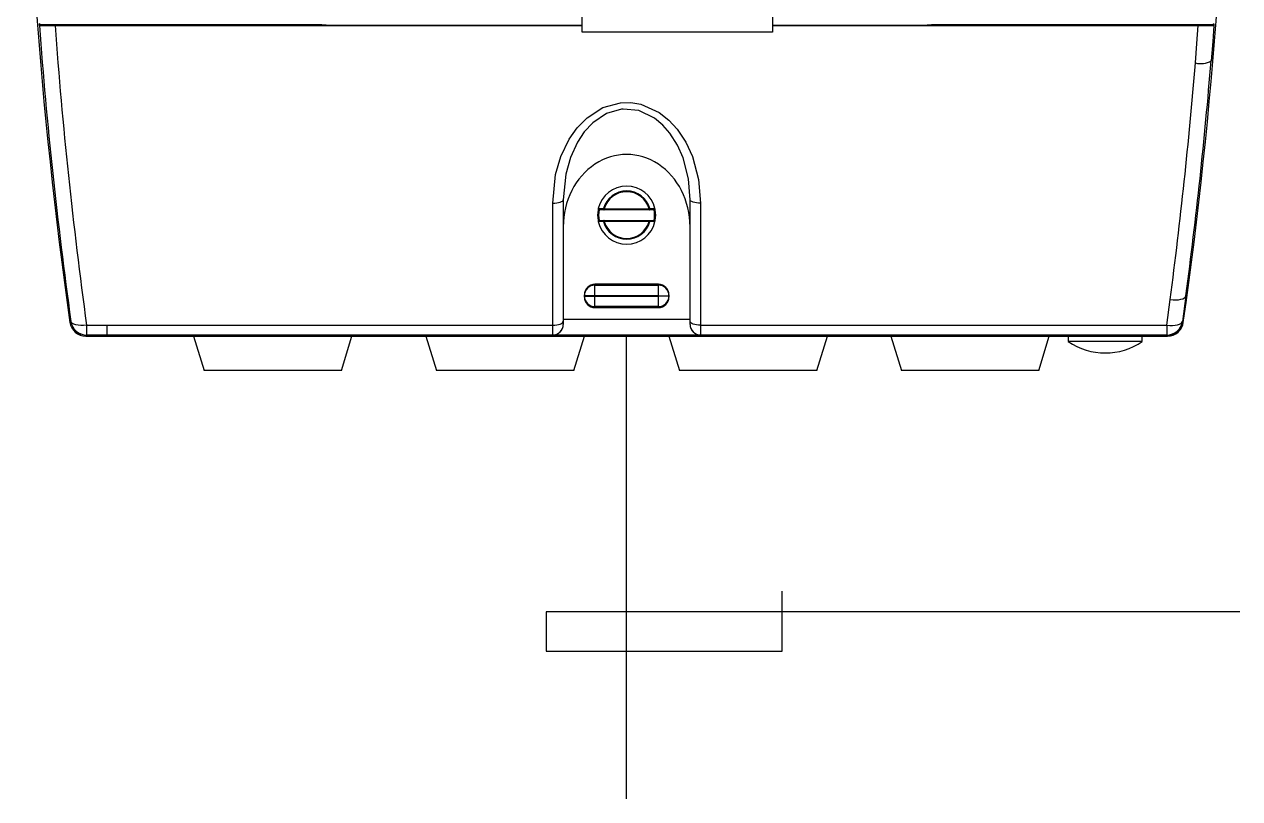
# Model space of a CAD drawing. Header units: millimetres. Extents: x 0 to 210250, y 0 to 148500.
# Drawn here: x 84415 to 92466, y 119349 to 124478 of the extents above; entities that cross this region are included whole.
import ezdxf

# ---------------------------------------------------------------- set-up
doc = ezdxf.new("R2010")
doc.units = ezdxf.units.MM
doc.header["$LTSCALE"] = 250
doc.header["$MEASUREMENT"] = 0
doc.layers.get('0').update_dxf_attribs({"lineweight": 25})
doc.layers.add('1', color=1, linetype='Continuous')
doc.layers.add('원격검침', color=3, linetype='Continuous')

msp = doc.modelspace()

# ---------------------------------------------------------------- linework, layer by layer
at = {"color": 7}
msp.add_line((88405.1, 119349), (88405.1, 122413.1), dxfattribs=at)
at = {"layer": '1'}
for p, q in [((89434.7, 120325.4), (89434.7, 120723.9)), ((92465.6, 120587.1), (87873, 120587.1)), ((87873, 120587.1), (87873, 120325.4)), ((87873, 120325.4), (89434.7, 120325.4))]:
    msp.add_line(p, q, dxfattribs=at)
at = {"layer": '원격검침', "color": 3}
for p, q in [((88111.2, 124425.1), (88111.2, 125068.9)), ((89370.9, 125068.9), (89370.9, 124425.1)), ((84517, 124482.2), (84512.8, 124477.6)), ((84512.8, 124477.6), (84698, 124477.6)), ((84512.8, 124477.6), (84513.3, 124470.6)), ((84515.2, 124470.6), (84513.3, 124470.6)), ((84515.2, 124470.6), (84618.9, 124470.6)), ((84618.9, 124470.6), (88111.2, 124470.6)), ((84698, 124477.6), (86386.2, 124477.6)), ((84698, 124477.6), (84698.6, 124470.6)), ((85135.9, 124470.6), (85135.9, 124477.6)), ((86386.2, 124477.6), (86445.6, 124471.7)), ((86445.6, 124471.7), (86550.5, 124471.7)), ((86550.5, 124471.7), (86655.5, 124471.7)), ((86550.5, 124471.7), (86550.5, 124470.6)), ((86553.9, 124470.6), (86553.9, 124471.7)), ((86652.2, 124471.7), (86652.2, 124470.6)), ((86655.5, 124471.7), (88020.2, 124471.7)), ((86655.5, 124470.6), (86655.5, 124471.7)), ((88020.2, 124471.7), (88090.2, 124471.7)), ((88020.2, 124471.7), (88020.2, 124470.6)), ((88023.5, 124470.6), (88023.5, 124471.7)), ((88086.8, 124471.7), (88086.8, 124470.6)), ((88090.2, 124471.7), (88111.2, 124471.7)), ((88090.2, 124470.6), (88090.2, 124471.7)), ((89370.9, 124471.7), (90154.7, 124471.7)), ((89370.9, 124470.6), (92191.3, 124470.6)), ((90154.7, 124471.7), (90259.6, 124471.7)), ((90154.7, 124471.7), (90154.7, 124470.6)), ((90158, 124470.6), (90158, 124471.7)), ((90256.3, 124471.7), (90256.3, 124470.6)), ((90259.6, 124471.7), (90364.6, 124471.7)), ((90259.6, 124470.6), (90259.6, 124471.7)), ((90364.6, 124471.7), (90424, 124477.6)), ((90424, 124477.6), (92112.2, 124477.6)), ((91295.4, 124477.6), (91295.4, 124470.6)), ((91295.4, 124477.6), (91295.4, 124470.6)), ((91855.2, 124470.6), (91855.2, 124477.6)), ((91855.2, 124477.6), (91855.2, 124470.6)), ((91939.2, 124470.6), (91939.2, 124477.6)), ((92111.6, 124470.6), (92112.2, 124477.6)), ((92112.2, 124477.6), (92297.4, 124477.6)), ((92182.2, 124349.7), (92191.3, 124470.6)), ((92191.3, 124470.6), (92295, 124470.6)), ((92295, 124470.6), (92286.9, 124363.9)), ((92297.4, 124477.6), (92293.2, 124482.2)), ((92295, 124470.6), (92296.9, 124470.6)), ((92296.8, 124470.6), (92297.4, 124477.6)), ((89370.9, 124425.1), (88111.2, 124425.1)), ((92172.1, 124221.9), (92182.2, 124349.7)), ((92286.9, 124363.9), (92276.7, 124236.9)), ((88142.7, 123859.1), (88248.4, 123926.6)), ((88248.4, 123926.6), (88365.4, 123958.8)), ((88371.1, 123915.1), (88270.8, 123886.1)), ((88365.4, 123958.8), (88432.7, 123959.9)), ((88383, 123916.2), (88371.1, 123915.1)), ((88485.7, 123906), (88383, 123916.2)), ((88432.7, 123959.9), (88499.2, 123948.8)), ((88589.7, 123857), (88485.7, 123906)), ((88499.2, 123948.8), (88620.5, 123894.3)), ((88620.5, 123894.3), (88684.6, 123843.8)), ((88077.6, 123792.7), (88142.7, 123859.1)), ((88180.2, 123825.3), (88124.8, 123766)), ((88270.8, 123886.1), (88180.2, 123825.3)), ((88645.7, 123810.5), (88589.7, 123857)), ((88684.6, 123843.8), (88739.7, 123783.9)), ((88024.4, 123717.1), (88077.6, 123792.7)), ((88124.8, 123766), (88078.8, 123697.4)), ((88691.9, 123757.6), (88645.7, 123810.5)), ((88742.2, 123677.5), (88691.9, 123757.6)), ((88739.7, 123783.9), (88797.6, 123696.5)), ((87969.8, 123603.4), (88024.4, 123717.1)), ((88078.8, 123697.4), (88032.2, 123595.7)), ((88778.8, 123593.4), (88742.2, 123677.5)), ((88797.6, 123696.5), (88841, 123601.8)), ((87934.7, 123483), (87969.8, 123603.4)), ((88032.2, 123595.7), (88001.9, 123486.3)), ((88814.1, 123454), (88778.8, 123593.4)), ((88841, 123601.8), (88881.9, 123449.8)), ((87915.2, 123293.8), (87934.7, 123483)), ((88001.9, 123486.3), (87985.2, 123315.5)), ((88825, 123315.5), (88814.1, 123454)), ((88881.9, 123449.8), (88895, 123293.8)), ((87915.2, 123293.8), (87928.9, 123294.3)), ((87915.2, 122484.9), (87915.2, 123293.8)), ((87928.9, 123294.3), (87942, 123295.5)), ((87942, 123295.5), (87954.1, 123297.5)), ((87954.1, 123297.5), (87964.7, 123300.2)), ((87964.7, 123300.2), (87973.4, 123303.5)), ((87973.4, 123303.5), (87979.9, 123307.2)), ((87979.9, 123307.2), (87983.8, 123311.2)), ((87983.8, 123311.2), (87985.2, 123315.5)), ((87985.2, 123315.5), (87985.2, 122511.6)), ((88256.3, 123249.4), (88215.8, 123249.4)), ((88217.5, 123257.5), (88227.6, 123257.5)), ((88227.6, 123257.5), (88251.6, 123257.7)), ((88251.6, 123257.7), (88251.5, 123256.2)), ((88251.5, 123256.2), (88251.6, 123254.7)), ((88251.6, 123257.7), (88256.3, 123256.4)), ((88251.6, 123254.7), (88252, 123253.2)), ((88252, 123253.2), (88252.6, 123251.9)), ((88252.6, 123251.9), (88253.4, 123250.9)), ((88253.4, 123250.9), (88254.3, 123250.1)), ((88254.3, 123250.1), (88255.3, 123249.6)), ((88255.3, 123249.6), (88256.3, 123249.4)), ((88256.3, 123256.4), (88256.3, 123249.4)), ((88256.3, 123256.4), (88553.8, 123256.4)), ((88553.8, 123249.4), (88256.3, 123249.4)), ((88558.6, 123257.7), (88553.8, 123256.4)), ((88553.8, 123249.4), (88553.8, 123256.4)), ((88553.8, 123249.4), (88554.9, 123249.6)), ((88594.3, 123249.4), (88553.8, 123249.4)), ((88554.9, 123249.6), (88555.9, 123250.1)), ((88555.9, 123250.1), (88556.8, 123250.9)), ((88556.8, 123250.9), (88557.6, 123251.9)), ((88557.6, 123251.9), (88558.2, 123253.2)), ((88558.2, 123253.2), (88558.5, 123254.7)), ((88558.5, 123254.7), (88558.7, 123256.2)), ((88558.7, 123256.2), (88558.6, 123257.7)), ((88558.6, 123257.7), (88568.7, 123257.6)), ((88568.7, 123257.6), (88592.7, 123257.5)), ((88826.3, 123311.2), (88825, 123315.5)), ((88825, 122511.6), (88825, 123315.5)), ((88830.3, 123307.2), (88826.3, 123311.2)), ((88836.8, 123303.5), (88830.3, 123307.2)), ((88845.5, 123300.2), (88836.8, 123303.5)), ((88856.1, 123297.5), (88845.5, 123300.2)), ((88868.2, 123295.5), (88856.1, 123297.5)), ((88881.3, 123294.3), (88868.2, 123295.5)), ((88895, 123293.8), (88881.3, 123294.3)), ((88895, 123293.8), (88895, 122484.9)), ((88215.8, 123179.4), (88256.3, 123179.4)), ((88241.5, 123171.1), (88217.5, 123171.3)), ((88251.6, 123171.1), (88241.5, 123171.1)), ((88251.6, 123174.1), (88251.5, 123172.6)), ((88251.5, 123172.6), (88251.6, 123171.1)), ((88252, 123175.6), (88251.6, 123174.1)), ((88256.3, 123172.4), (88251.6, 123171.1)), ((88252.6, 123176.8), (88252, 123175.6)), ((88253.4, 123177.9), (88252.6, 123176.8)), ((88254.3, 123178.7), (88253.4, 123177.9)), ((88255.3, 123179.2), (88254.3, 123178.7)), ((88256.3, 123179.4), (88255.3, 123179.2)), ((88256.3, 123179.4), (88256.3, 123172.4)), ((88256.3, 123179.4), (88553.8, 123179.4)), ((88553.8, 123172.4), (88256.3, 123172.4)), ((88553.8, 123179.4), (88554.9, 123179.2)), ((88553.8, 123172.4), (88553.8, 123179.4)), ((88553.8, 123179.4), (88594.3, 123179.4)), ((88553.8, 123172.4), (88558.6, 123171.1)), ((88554.9, 123179.2), (88555.9, 123178.7)), ((88555.9, 123178.7), (88556.8, 123177.9)), ((88556.8, 123177.9), (88557.6, 123176.8)), ((88557.6, 123176.8), (88558.2, 123175.6)), ((88558.2, 123175.6), (88558.5, 123174.1)), ((88558.5, 123174.1), (88558.7, 123172.6)), ((88558.7, 123172.6), (88558.6, 123171.1)), ((88582.6, 123171.2), (88558.6, 123171.1)), ((88592.7, 123171.3), (88582.6, 123171.2)), ((88125.2, 122680.2), (88125.2, 122686.3)), ((88195.1, 122756.3), (88195.1, 122750.2)), ((88265.1, 122756.3), (88195.1, 122756.3)), ((88195.1, 122680.2), (88195.1, 122750.2)), ((88195.1, 122750.2), (88615, 122750.2)), ((88265.1, 122751.4), (88265.1, 122756.3)), ((88545.1, 122756.3), (88265.1, 122756.3)), ((88545.1, 122751.4), (88265.1, 122751.4)), ((88545.1, 122751.4), (88545.1, 122756.3)), ((88615, 122756.3), (88545.1, 122756.3)), ((88615, 122750.2), (88615, 122756.3)), ((88615, 122680.2), (88615, 122750.2)), ((88685, 122686.3), (88685, 122680.2)), ((88125.2, 122677.8), (88125.2, 122680.2)), ((88195.1, 122680.2), (88125.2, 122680.2)), ((88125.2, 122677.8), (88195.1, 122677.8)), ((88125.2, 122671.7), (88125.2, 122677.8)), ((88195.1, 122680.2), (88195.1, 122677.8)), ((88615, 122680.2), (88195.1, 122680.2)), ((88195.1, 122677.8), (88615, 122677.8)), ((88195.1, 122607.8), (88195.1, 122677.8)), ((88615, 122607.8), (88195.1, 122607.8)), ((88195.1, 122607.8), (88195.1, 122601.7)), ((88265.1, 122606.6), (88545.1, 122606.6)), ((88265.1, 122606.6), (88265.1, 122601.7)), ((88265.1, 122604.2), (88545.1, 122604.2)), ((88545.1, 122606.6), (88545.1, 122601.7)), ((88615, 122677.8), (88615, 122680.2)), ((88615, 122680.2), (88685, 122680.2)), ((88615, 122607.8), (88615, 122677.8)), ((88685, 122677.8), (88615, 122677.8)), ((88615, 122601.7), (88615, 122607.8)), ((88685, 122680.2), (88685, 122677.8)), ((88685, 122677.8), (88685, 122671.7)), ((91982.3, 122484.9), (92005.1, 122654.5)), ((92005.1, 122654.5), (92024.7, 122652.9)), ((92024.7, 122652.9), (92043.6, 122652.8)), ((92043.6, 122652.8), (92061.1, 122654.1)), ((92061.1, 122654.1), (92076.6, 122656.7)), ((92076.6, 122656.7), (92089.6, 122660.7)), ((92109.1, 122678.7), (92086.2, 122510.2)), ((92089.6, 122660.7), (92099.5, 122665.8)), ((92099.5, 122665.8), (92106.1, 122671.9)), ((92106.1, 122671.9), (92109.1, 122678.7)), ((87985.2, 122524), (88825, 122524)), ((88195.1, 122601.7), (88265.1, 122601.7)), ((88265.1, 122601.7), (88545.1, 122601.7)), ((88545.1, 122601.7), (88615, 122601.7)), ((84722.2, 122508.1), (84723.5, 122509.6)), ((84723.5, 122509.6), (84724, 122510.2)), ((84727, 122503.1), (84724, 122510.2)), ((84733.7, 122496.8), (84727, 122503.1)), ((84743.6, 122491.5), (84733.7, 122496.8)), ((84756.6, 122487.3), (84743.6, 122491.5)), ((84772.1, 122484.6), (84756.6, 122487.3)), ((84789.5, 122483.2), (84772.1, 122484.6)), ((84808.4, 122483.3), (84789.5, 122483.2)), ((84827.9, 122484.9), (84808.4, 122483.3)), ((84827.9, 122484.9), (84961.9, 122484.9)), ((84827.9, 122484.9), (84827.9, 122420)), ((84961.9, 122484.9), (87915.2, 122484.9)), ((84961.9, 122484.9), (84961.9, 122420)), ((87915.2, 122484.9), (87928.9, 122485.4)), ((87915.2, 122420), (87915.2, 122484.9)), ((87928.9, 122485.4), (87942, 122487)), ((87942, 122487), (87954.1, 122489.4)), ((87954.1, 122489.4), (87964.7, 122492.7)), ((87964.7, 122492.7), (87973.4, 122496.8)), ((87973.4, 122496.8), (87979.9, 122501.4)), ((87979.9, 122501.4), (87983.8, 122506.4)), ((87983.8, 122506.4), (87985.2, 122511.6)), ((87985.2, 122511.6), (87985.2, 122490)), ((87985.2, 122490), (87985.2, 122489.9)), ((88826.3, 122506.4), (88825, 122511.6)), ((88825, 122490), (88825, 122511.6)), ((88825, 122489.9), (88825, 122490)), ((88830.3, 122501.4), (88826.3, 122506.4)), ((88836.8, 122496.8), (88830.3, 122501.4)), ((88845.5, 122492.7), (88836.8, 122496.8)), ((88856.1, 122489.4), (88845.5, 122492.7)), ((88868.2, 122487), (88856.1, 122489.4)), ((88881.3, 122485.4), (88868.2, 122487)), ((88895, 122484.9), (88881.3, 122485.4)), ((88895, 122484.9), (91982.3, 122484.9)), ((88895, 122484.9), (88895, 122420)), ((91982.3, 122484.9), (92001.8, 122483.3)), ((91982.3, 122484.9), (91982.3, 122420)), ((92001.8, 122483.3), (92020.6, 122483.2)), ((92020.6, 122483.2), (92038.1, 122484.6)), ((92038.1, 122484.6), (92053.6, 122487.3)), ((92053.6, 122487.3), (92066.6, 122491.5)), ((92066.6, 122491.5), (92076.5, 122496.8)), ((92076.5, 122496.8), (92083.1, 122503.1)), ((92083.1, 122503.1), (92086.2, 122510.2)), ((92086.2, 122510.2), (92087, 122509.3)), ((92087, 122509.3), (92087.1, 122509.1)), ((92087.1, 122509.1), (92088, 122508.1)), ((84823.9, 122415.3), (84821.9, 122413.1)), ((84821.9, 122413.1), (91988.3, 122413.1)), ((84821.9, 122413.1), (91988.3, 122413.1)), ((84825.8, 122417.6), (84823.9, 122415.3)), ((91984.6, 122417.3), (84825.5, 122417.3)), ((84827, 122418.9), (84825.8, 122417.6)), ((84825.8, 122417.6), (91984.4, 122417.6)), ((84827.9, 122420), (84827, 122418.9)), ((84961.9, 122420), (84827.9, 122420)), ((87915.2, 122420), (84961.9, 122420)), ((85535.8, 122413.1), (85605.8, 122185.6)), ((86515.6, 122185.6), (86585.5, 122413.1)), ((87075.4, 122413.1), (87145.4, 122185.6)), ((87915.2, 122419.1), (87915.2, 122420)), ((88895, 122419.1), (87915.2, 122419.1)), ((88055.2, 122185.6), (88125.2, 122413.1)), ((88685, 122413.1), (88755, 122185.6)), ((91982.3, 122420), (88895, 122420)), ((88895, 122420), (88895, 122419.1)), ((89664.8, 122185.6), (89734.8, 122413.1)), ((90154.7, 122413.1), (90224.6, 122185.6)), ((91134.4, 122185.6), (91204.4, 122413.1)), ((91330.4, 122413.1), (91330.4, 122378.1)), ((91780.4, 122378.1), (91330.4, 122378.1)), ((91820.3, 122378.1), (91780.4, 122378.1)), ((91820.3, 122378.1), (91820.3, 122413.1)), ((91983.2, 122418.9), (91982.3, 122420)), ((91984.4, 122417.6), (91983.2, 122418.9)), ((91986.3, 122415.3), (91984.4, 122417.6)), ((91988.3, 122413.1), (91986.3, 122415.3)), ((86515.6, 122185.6), (85605.8, 122185.6)), ((88055.2, 122185.6), (87145.4, 122185.6)), ((89664.8, 122185.6), (88755, 122185.6)), ((91134.4, 122185.6), (90224.6, 122185.6))]:
    msp.add_line(p, q, dxfattribs=at)
for centre, radius, start, end in [((114648.1, 126769.5), 30232.6, 171.88762, 188.11238), ((114648.1, 126769.5), 30232.6, 171.88763, 188.11237), ((62162.1, 126769.5), 30232.6, 351.88762, 8.11238), ((62162.1, 126769.5), 30232.6, 351.88763, 8.11237), ((115475.9, 126776.7), 31046.5, 184.25985, 187.89885), ((116053.8, 126776.2), 31519.4, 184.19487, 187.82492), ((60754.8, 126776.5), 31520.9, 352.48593, 355.35147), ((61333.3, 126776.9), 31047.5, 352.41489, 355.30721), ((92206.7, 124353.2), 135.8, 255.2262, 301.02938), ((88405.1, 123214.4), 192.5, 12.94055, 167.05945), ((88405.1, 123214.4), 159.5, 15.76354, 164.23646), ((88405.1, 123214.4), 154.6, 15.76354, 164.23646), ((88405.1, 123214.4), 192.5, 169.52432, 190.47568), ((88405.1, 123214.4), 192.5, 167.05945, 169.52432), ((88405.1, 123214.4), 185.5, 169.12428, 190.87572), ((88405.1, 123214.4), 185.5, 349.12428, 10.87572), ((88405.1, 123214.4), 192.5, 10.47568, 12.94055), ((88405.1, 123214.4), 192.5, 349.52432, 10.47568), ((88405.1, 123214.4), 192.5, 190.47568, 192.94055), ((88405.1, 123214.4), 192.5, 192.94055, 347.05945), ((88405.1, 123214.4), 159.5, 195.76354, 344.23646), ((88405.1, 123214.4), 154.6, 195.76354, 344.23646), ((88405.1, 123214.4), 192.5, 347.05945, 349.52432), ((88195.1, 122680.2), 70, 89.99564, 180), ((88615, 122680.2), 70, 0, 90.00436), ((88195.1, 122677.8), 70, 180, 270.00436), ((88615, 122677.8), 70, 269.99564, 0), ((84821.9, 122518.1), 105, 188.11187, 270.0005), ((84821.9, 122518.1), 105, 188.11378, 270.00048), ((84827.9, 122525), 105, 188.10539, 269.9956), ((84822.8, 122517.1), 98.8, 202.83001, 250.819), ((87915.2, 122490), 70, 269.99891, 0), ((87914.3, 122489.9), 70.9, 270.7226, 359.978), ((88895, 122490), 70, 180, 270.00109), ((88895.9, 122490), 70.9, 180.05875, 269.24065), ((91982.3, 122525), 105, 270.0044, 351.89461), ((91984.2, 122522.3), 104.7, 270.07837, 352.19233), ((91988.3, 122518.1), 105, 269.9995, 351.88813), ((91991.1, 122517), 102, 280.4982, 352.24425), ((91575.3, 122728), 427.1, 235.00798, 304.99202)]:
    msp.add_arc(centre, radius, start, end, dxfattribs=at)
for centre, major_axis, ratio, start_param, end_param in [((88405.1, 123137.4), (0, 478.2), 0.878106, 4.712389, 7.853982), ((88195.1, 122686.3), (0, 70), 0.999848, 0, 1.570796), ((88615, 122686.3), (0, 70), 0.999848, 4.712389, 6.283185), ((88195.1, 122671.7), (0, 70), 0.999848, 1.570796, 3.141593), ((88615, 122671.7), (0, 70), 0.999848, 3.141593, 4.712389)]:
    msp.add_ellipse(centre, major_axis=major_axis, ratio=ratio, start_param=start_param, end_param=end_param, dxfattribs=at)

doc.saveas('drawing.dxf')
